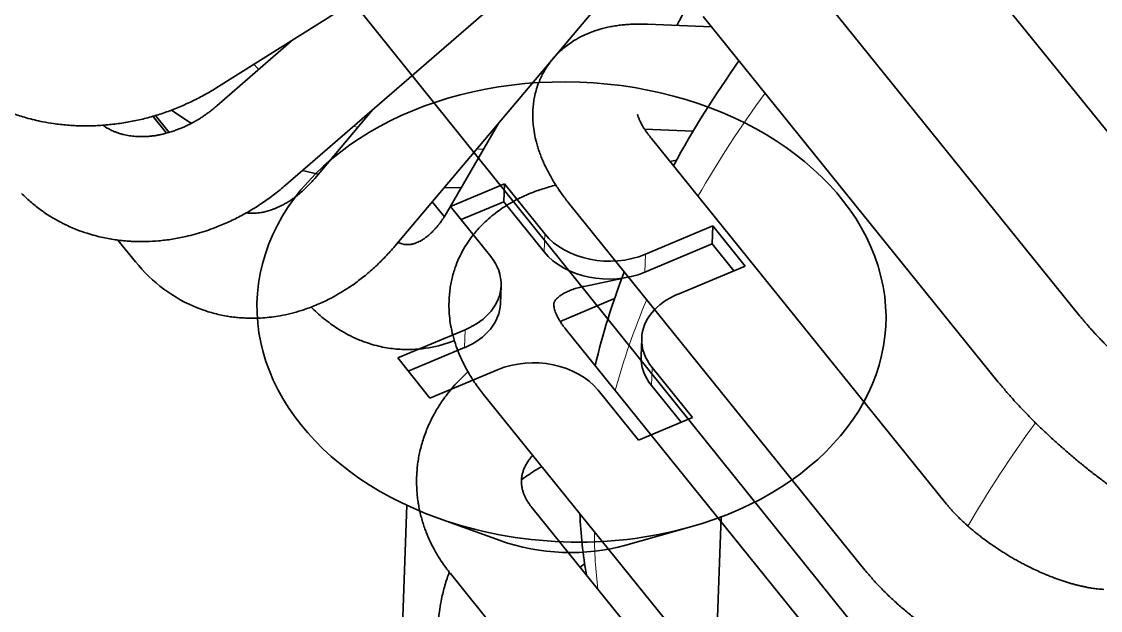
# Model space of a CAD drawing. Extents: x 23 to 417, y 3 to 294.
# Drawn here: x 360.153 to 362.21, y 126.734 to 127.856 of the extents above; entities that cross this region are included whole.
import ezdxf

# ---------------------------------------------------------------- set-up
doc = ezdxf.new("R2010")
doc.units = 0
doc.layers.get('0').update_dxf_attribs({"lineweight": 13})

# ---------------------------------------------------------------- blocks, each defined once
blk = doc.blocks.new('BLOCK4683')
at = {"color": 7, "lineweight": 35}
blk.add_line((88.586, 4.394), (-1.494, 116.384), dxfattribs=at)
blk = doc.blocks.new('BLOCK4689')
at = {"color": 7, "lineweight": 35, "ltscale": 0.013963}
for p, q in [((76.329, 12.637), (75.813, 12.422)), ((78.12, 10.41), (77.605, 10.195))]:
    blk.add_line(p, q, dxfattribs=at)
at = {"color": 7, "lineweight": 35, "ltscale": 0.004269}
for p, q in [((76.322, 12.467), (76.329, 12.637)), ((78.31, 12.065), (78.316, 12.236)), ((76.296, 11.667), (76.289, 11.497)), ((77.638, 11.165), (77.631, 10.994))]:
    blk.add_line(p, q, dxfattribs=at)
at = {"color": 7, "lineweight": 35, "ltscale": 0.015311}
for p, q in [((76.329, 12.637), (76.712, 12.16)), ((76.322, 12.467), (76.706, 11.989)), ((75.813, 12.422), (76.197, 11.944)), ((77.736, 10.887), (78.12, 10.41)), ((77.221, 10.672), (77.605, 10.195))]:
    blk.add_line(p, q, dxfattribs=at)
at = {"color": 7, "lineweight": 35, "ltscale": 0.011053}
blk.add_line((76.322, 12.467), (75.914, 12.296), dxfattribs=at)
at = {"color": 7, "lineweight": 13, "ltscale": 0.004269}
for p, q in [((76.706, 11.989), (76.712, 12.16)), ((77.666, 11.796), (77.672, 11.966)), ((75.948, 11.077), (75.954, 11.247)), ((77.73, 10.717), (77.736, 10.887))]:
    blk.add_line(p, q, dxfattribs=at)
at = {"color": 7, "lineweight": 35, "ltscale": 0.017455}
for p, q in [((78.316, 12.236), (77.672, 11.966)), ((78.31, 12.065), (77.666, 11.796)), ((78.623, 11.854), (77.979, 11.584)), ((75.954, 11.247), (75.31, 10.978)), ((76.261, 10.866), (75.617, 10.596))]:
    blk.add_line(p, q, dxfattribs=at)
at = {"color": 7, "lineweight": 35, "ltscale": 0.012249}
for p, q in [((78.316, 12.236), (78.623, 11.854)), ((75.31, 10.978), (75.617, 10.596))]:
    blk.add_line(p, q, dxfattribs=at)
at = {"color": 7, "lineweight": 35, "ltscale": 0.008215}
blk.add_line((78.31, 12.065), (78.516, 11.809), dxfattribs=at)
at = {"color": 7, "lineweight": 35, "ltscale": 0.014545}
blk.add_line((75.948, 11.077), (75.411, 10.852), dxfattribs=at)
at = {"color": 7, "lineweight": 35, "ltscale": 0.011278}
blk.add_line((77.73, 10.717), (78.013, 10.365), dxfattribs=at)
at = {"color": 7, "lineweight": 35, "ltscale": 0.046484}
for p, q in [((75.398, 9.575), (75.33, 7.716)), ((78.396, 9.465), (78.328, 7.607))]:
    blk.add_line(p, q, dxfattribs=at)
at = {"color": 7, "lineweight": 35, "ltscale": 0.015734}
blk.add_line((76.287, 9.24), (75.695, 9.453), dxfattribs=at)
at = {"color": 7, "lineweight": 35, "ltscale": 0.015743}
blk.add_line((77.486, 9.196), (78.092, 9.365), dxfattribs=at)
at = {"color": 7, "lineweight": 35}
for centre, major_axis, start_param, end_param in [((76.967, 11.416), (-2.998, 0.11), 1.982293, 7.442731), ((77.314, 12.412), (-0.7, 0.026), 0.564224, 2.13502), ((75.596, 11.693), (-0.7, 0.026), 3.141613, 3.705817), ((77.307, 12.241), (-0.7, 0.026), 0.564224, 2.13502), ((75.596, 11.693), (-0.7, 0.026), 2.13502, 3.141613), ((78.337, 11.139), (-0.7, 0.026), 5.276613, 6.283206), ((75.59, 11.522), (-0.7, 0.026), 2.13502, 3.141613), ((78.337, 11.139), (-0.7, 0.026), 0.00002, 0.564224), ((76.62, 10.42), (-0.7, 0.026), 3.705817, 5.276613), ((78.331, 10.968), (-0.7, 0.026), 0.00002, 0.564224), ((76.967, 11.416), (-2.998, 0.11), 1.159545, 1.982293), ((76.923, 10.221), (-1.499, 0.055), 1.159545, 1.982293)]:
    blk.add_ellipse(centre, major_axis=major_axis, ratio=0.730354, start_param=start_param, end_param=end_param, dxfattribs=at)
blk = doc.blocks.new('BLOCK4697')
at = {"color": 7, "lineweight": 35, "ltscale": 0.111987}
for p, q in [((10.802, -39.404), (7.986, -35.92)), ((9.946, -40.426), (7.131, -36.941)), ((9.168, -41.054), (6.353, -37.57)), ((8.675, -42.217), (5.86, -38.733)), ((7.897, -42.845), (5.082, -39.361)), ((7.854, -44.027), (5.038, -40.543)), ((7.076, -44.656), (4.26, -41.172)), ((7.537, -45.734), (4.721, -42.25)), ((6.759, -46.362), (3.944, -42.878))]:
    blk.add_line(p, q, dxfattribs=at)
at = {"color": 7, "lineweight": 35, "ltscale": 0.073979}
blk.add_line((4.214, -36.68), (1.708, -38.254), dxfattribs=at)
at = {"color": 7, "lineweight": 35, "ltscale": 0.074915}
blk.add_line((4.637, -37.217), (2.372, -39.178), dxfattribs=at)
at = {"color": 7, "lineweight": 35, "ltscale": 0.072492}
blk.add_line((5.285, -37.543), (3.414, -39.759), dxfattribs=at)
at = {"color": 7, "lineweight": 35, "ltscale": 0.015297}
blk.add_line((5.823, -37.644), (6.434, -37.671), dxfattribs=at)
at = {"color": 7, "lineweight": 35, "ltscale": 0.000855133}
blk.add_line((6.119, -37.627), (6.102, -37.656), dxfattribs=at)
at = {"color": 7, "lineweight": 35, "ltscale": 0.024224}
blk.add_line((2.449, -37.788), (1.717, -38.422), dxfattribs=at)
at = {"color": 7, "lineweight": 35, "ltscale": 0.021484}
blk.add_line((3.204, -38.457), (2.65, -39.114), dxfattribs=at)
at = {"color": 7, "lineweight": 35, "ltscale": 0.005168}
blk.add_line((1.236, -38.683), (1.106, -38.522), dxfattribs=at)
at = {"color": 7, "lineweight": 35, "ltscale": 0.005177}
blk.add_line((1.262, -38.676), (1.131, -38.515), dxfattribs=at)
at = {"color": 7, "lineweight": 35, "ltscale": 0.024873}
blk.add_line((4.406, -38.584), (3.907, -39.444), dxfattribs=at)
at = {"color": 7, "lineweight": 35, "ltscale": 0.01161}
blk.add_line((5.795, -38.644), (6.259, -38.664), dxfattribs=at)
at = {"color": 7, "lineweight": 35, "ltscale": 0.001603}
blk.add_line((6.037, -38.952), (6.1, -38.939), dxfattribs=at)
at = {"color": 7, "lineweight": 35, "ltscale": 0.003831}
blk.add_line((2.535, -39.037), (2.684, -39.074), dxfattribs=at)
at = {"color": 7, "lineweight": 35, "ltscale": 0.004114}
blk.add_line((3.883, -39.204), (4.047, -39.202), dxfattribs=at)
at = {"color": 7, "lineweight": 35, "ltscale": 0.004572}
blk.add_line((3.886, -39.479), (3.771, -39.336), dxfattribs=at)
at = {"color": 7, "lineweight": 35, "ltscale": 0.006672}
blk.add_line((0.94, -39.909), (0.773, -39.701), dxfattribs=at)
at = {"color": 7, "lineweight": 35, "ltscale": 0.009187}
blk.add_line((5.218, -40.142), (5.577, -40.068), dxfattribs=at)
at = {"color": 7, "lineweight": 35, "ltscale": 0.014107}
blk.add_line((4.989, -40.476), (5.51, -40.258), dxfattribs=at)
at = {"color": 7, "lineweight": 35, "ltscale": 0.001534}
blk.add_line((4.762, -41.89), (4.814, -41.857), dxfattribs=at)
at = {"color": 7, "lineweight": 35, "ltscale": 0.00137}
blk.add_line((5.223, -42.784), (5.18, -42.817), dxfattribs=at)
at = {"color": 7, "lineweight": 35}
for centre, radius, start, end in [((4.232, -36.533), 2.18, 329.9031, 336.3711), ((14.896, -43.82), 10.059, 144.6154, 151.3277), ((3.35, -35.523), 3.594, 234.9084, 238.5454), ((3.54, -39.524), 0.221, 244.507, 266.8526), ((2.067, -39.01), 1.44, 218.5818, 248.4623), ((12.034, -42.487), 6.895, 158.8981, 166.6865), ((3.535, -39.521), 1.223, 267.6843, 291.4268), ((5.973, -43.82), 2.279, 122.1131, 126.3808), ((9.458, -42.149), 4.282, 182.1234, 189.9807)]:
    blk.add_arc(centre, radius, start, end, dxfattribs=at)
at = {"color": 7, "lineweight": 13}
for centre, major_axis, start_param, end_param in [((7.324, -33.421), (-5.444, -4.4), 0.068785, 0.085692), ((12.189, -39.488), (-6.222, -5.028), 5.142233, 5.301975), ((7.324, -33.421), (-5.444, -4.4), 0.334978, 0.343945), ((7.324, -33.421), (-5.444, -4.4), 0.585144, 0.597676), ((12.189, -39.488), (-6.222, -5.028), 5.461531, 5.604132), ((14.749, -42.655), (-6.222, -5.028), 5.137818, 5.298086), ((12.189, -39.488), (-6.222, -5.028), 5.839432, 5.944145)]:
    blk.add_ellipse(centre, major_axis=major_axis, ratio=0.580228, start_param=start_param, end_param=end_param, dxfattribs=at)
at = {"color": 7, "lineweight": 35}
for points, knots in [([(5.823, -37.644), (5.805, -37.644), (5.769, -37.643), (5.715, -37.643), (5.661, -37.645), (5.607, -37.649), (5.553, -37.655), (5.499, -37.663), (5.446, -37.673), (5.383, -37.688), (5.31, -37.711), (5.241, -37.738), (5.171, -37.772), (5.109, -37.808), (5.047, -37.853), (5.01, -37.884), (4.977, -37.914), (4.947, -37.944), (4.908, -37.989), (4.872, -38.037), (4.85, -38.072), (4.84, -38.089)], [0, 0, 0, 0, 0.054306, 0.108252, 0.161875, 0.215227, 0.26989, 0.324388, 0.378788, 0.43316, 0.519368, 0.605774, 0.656897, 0.753223, 0.819868, 0.886807, 0.896975, 0.954938, 1.013038, 1.074411, 1.135844, 1.135844, 1.135844, 1.135844]), ([(-0.968, -37.981), (-0.948, -38.005), (-0.907, -38.053), (-0.846, -38.115), (-0.79, -38.168), (-0.738, -38.211), (-0.687, -38.251), (-0.634, -38.289), (-0.572, -38.33), (-0.503, -38.372), (-0.425, -38.412), (-0.354, -38.446), (-0.288, -38.474), (-0.226, -38.497), (-0.164, -38.518), (-0.096, -38.538), (-0.022, -38.558), (0.064, -38.576), (0.146, -38.59), (0.225, -38.6), (0.291, -38.607), (0.358, -38.611), (0.425, -38.614), (0.492, -38.614), (0.559, -38.612), (0.626, -38.608), (0.693, -38.602), (0.76, -38.595), (0.827, -38.585), (0.893, -38.573), (0.96, -38.56), (1.026, -38.544), (1.091, -38.527), (1.156, -38.508), (1.221, -38.487), (1.284, -38.464), (1.348, -38.439), (1.41, -38.412), (1.471, -38.384), (1.532, -38.354), (1.592, -38.322), (1.651, -38.289), (1.689, -38.266), (1.708, -38.254)], [0, 0, 0, 0, 0.094276, 0.188731, 0.26037, 0.325381, 0.390515, 0.455775, 0.521163, 0.613263, 0.697967, 0.78294, 0.848491, 0.914215, 0.98011, 1.046174, 1.127068, 1.208212, 1.311274, 1.377795, 1.444483, 1.511329, 1.578328, 1.645345, 1.7125, 1.779782, 1.847179, 1.914608, 1.98213, 2.049735, 2.117411, 2.185107, 2.252848, 2.320619, 2.388408, 2.456198, 2.523978, 2.591734, 2.659454, 2.727154, 2.794792, 2.862352, 2.929825, 2.929825, 2.929825, 2.929825]), ([(4.84, -38.089), (4.838, -38.093), (4.826, -38.113), (4.808, -38.15), (4.785, -38.202), (4.765, -38.259), (4.753, -38.306), (4.743, -38.351), (4.736, -38.395), (4.73, -38.454), (4.728, -38.514), (4.73, -38.563), (4.735, -38.62), (4.744, -38.686), (4.758, -38.75), (4.772, -38.802), (4.785, -38.841), (4.801, -38.888), (4.819, -38.933), (4.835, -38.969), (4.852, -39.006), (4.871, -39.044), (4.897, -39.091), (4.924, -39.138), (4.952, -39.183), (4.981, -39.226), (5.012, -39.27), (5.045, -39.315), (5.07, -39.346), (5.082, -39.361)], [0, 0, 0, 0, 0.014043, 0.068469, 0.122856, 0.186054, 0.249071, 0.266064, 0.32447, 0.382674, 0.443653, 0.504383, 0.530149, 0.616548, 0.702748, 0.728218, 0.777194, 0.826189, 0.875353, 0.924619, 0.944278, 0.997644, 1.051311, 1.105321, 1.159707, 1.210679, 1.262022, 1.320414, 1.379349, 1.379349, 1.379349, 1.379349]), ([(0.63, -38.608), (0.636, -38.612), (0.646, -38.619), (0.659, -38.628), (0.674, -38.636), (0.691, -38.646), (0.713, -38.657), (0.737, -38.667), (0.765, -38.678), (0.796, -38.688), (0.827, -38.697), (0.856, -38.703), (0.884, -38.708), (0.912, -38.711), (0.938, -38.714), (0.966, -38.715), (1.004, -38.716), (1.048, -38.715), (1.091, -38.711), (1.124, -38.707), (1.157, -38.701), (1.193, -38.694), (1.233, -38.684), (1.278, -38.671), (1.32, -38.657), (1.358, -38.643), (1.392, -38.629), (1.426, -38.613), (1.46, -38.597), (1.493, -38.579), (1.527, -38.56), (1.56, -38.54), (1.592, -38.518), (1.624, -38.496), (1.656, -38.473), (1.687, -38.448), (1.707, -38.431), (1.717, -38.422)], [0, 0, 0, 0, 0.022054, 0.03673, 0.047358, 0.072855, 0.09646, 0.120526, 0.150634, 0.186683, 0.219184, 0.247995, 0.275307, 0.303275, 0.333731, 0.353405, 0.388124, 0.447494, 0.484052, 0.516492, 0.549572, 0.583285, 0.625928, 0.674668, 0.722024, 0.759259, 0.796063, 0.833315, 0.870981, 0.908989, 0.947335, 0.985995, 1.024931, 1.064079, 1.103427, 1.142939, 1.182579, 1.182579, 1.182579, 1.182579]), ([(5.729, -38.506), (5.729, -38.507), (5.73, -38.51), (5.731, -38.515), (5.733, -38.522), (5.735, -38.53), (5.74, -38.542), (5.744, -38.553), (5.75, -38.565), (5.756, -38.578), (5.765, -38.595), (5.776, -38.615), (5.789, -38.636), (5.804, -38.658), (5.82, -38.681), (5.839, -38.706), (5.853, -38.724), (5.86, -38.733)], [0, 0, 0, 0, 0.0024255, 0.0098825, 0.0143478, 0.0242853, 0.0360544, 0.0509798, 0.061025, 0.0734216, 0.0952374, 0.1183067, 0.1438226, 0.1694311, 0.1966094, 0.2287567, 0.2633637, 0.2633637, 0.2633637, 0.2633637]), ([(-0.145, -39.257), (-0.119, -39.284), (-0.077, -39.323), (-0.017, -39.373), (0.031, -39.41), (0.081, -39.445), (0.12, -39.47), (0.161, -39.495), (0.205, -39.52), (0.263, -39.55), (0.322, -39.578), (0.394, -39.608), (0.472, -39.635), (0.556, -39.66), (0.629, -39.677), (0.698, -39.691), (0.763, -39.701), (0.829, -39.708), (0.885, -39.713), (0.957, -39.716), (1.045, -39.716), (1.143, -39.711), (1.225, -39.702), (1.29, -39.693), (1.356, -39.681), (1.429, -39.666), (1.509, -39.646), (1.595, -39.62), (1.672, -39.594), (1.74, -39.567), (1.802, -39.541), (1.863, -39.513), (1.924, -39.483), (1.983, -39.451), (2.042, -39.417), (2.1, -39.382), (2.156, -39.344), (2.212, -39.305), (2.266, -39.265), (2.32, -39.222), (2.354, -39.193), (2.372, -39.178)], [0, 0, 0, 0, 0.111715, 0.172367, 0.233062, 0.293776, 0.354512, 0.373669, 0.439072, 0.504538, 0.570072, 0.635679, 0.737712, 0.817783, 0.898019, 0.963583, 1.029276, 1.095101, 1.161063, 1.197483, 1.311155, 1.425288, 1.491496, 1.557868, 1.624401, 1.691092, 1.781898, 1.872985, 1.958696, 2.025829, 2.093105, 2.160514, 2.228051, 2.295604, 2.363268, 2.43103, 2.498881, 2.566752, 2.634688, 2.702679, 2.770711, 2.770711, 2.770711, 2.770711]), ([(1.997, -39.442), (2.003, -39.443), (2.015, -39.444), (2.034, -39.446), (2.055, -39.446), (2.08, -39.445), (2.108, -39.443), (2.14, -39.439), (2.177, -39.432), (2.21, -39.423), (2.238, -39.413), (2.261, -39.405), (2.287, -39.395), (2.313, -39.383), (2.343, -39.368), (2.378, -39.348), (2.414, -39.327), (2.445, -39.305), (2.471, -39.286), (2.498, -39.265), (2.524, -39.243), (2.55, -39.219), (2.576, -39.195), (2.601, -39.169), (2.626, -39.142), (2.642, -39.124), (2.65, -39.114)], [0, 0, 0, 0, 0.0186475, 0.0369695, 0.0557348, 0.0827221, 0.1120558, 0.1416698, 0.1786368, 0.223346, 0.2440703, 0.2691983, 0.2970185, 0.3254616, 0.354742, 0.398063, 0.4475214, 0.4790284, 0.5118387, 0.5455117, 0.579872, 0.6149002, 0.650475, 0.6866453, 0.7233809, 0.7606565, 0.7606565, 0.7606565, 0.7606565]), ([(4.949, -39.178), (4.928, -39.183), (4.886, -39.194), (4.825, -39.213), (4.765, -39.233), (4.707, -39.255), (4.651, -39.279), (4.593, -39.307), (4.529, -39.341), (4.46, -39.382), (4.389, -39.431), (4.323, -39.484), (4.259, -39.541), (4.207, -39.597), (4.156, -39.657), (4.107, -39.725), (4.057, -39.808), (4.014, -39.896), (3.992, -39.956), (3.982, -39.987)], [0, 0, 0, 0, 0.064706, 0.129138, 0.192563, 0.253978, 0.315183, 0.376145, 0.4458, 0.533029, 0.61528, 0.704207, 0.788336, 0.872228, 0.932923, 1.024087, 1.125585, 1.221845, 1.318061, 1.318061, 1.318061, 1.318061]), ([(3.528, -39.744), (3.534, -39.744), (3.542, -39.744), (3.555, -39.743), (3.566, -39.742), (3.577, -39.74), (3.588, -39.738), (3.599, -39.735), (3.611, -39.731), (3.625, -39.725), (3.64, -39.719), (3.655, -39.711), (3.67, -39.703), (3.685, -39.693), (3.705, -39.68), (3.728, -39.662), (3.75, -39.643), (3.77, -39.625), (3.786, -39.608), (3.803, -39.589), (3.821, -39.568), (3.84, -39.545), (3.86, -39.518), (3.883, -39.484), (3.898, -39.459), (3.907, -39.444)], [0, 0, 0, 0, 0.0162929, 0.0267432, 0.0375336, 0.0488208, 0.0607055, 0.0717929, 0.0835117, 0.0989996, 0.1156718, 0.1319771, 0.1494165, 0.1672397, 0.1861811, 0.2194101, 0.2557327, 0.2745576, 0.2994371, 0.3254712, 0.3526557, 0.3809801, 0.4160424, 0.4526356, 0.5040557, 0.5040557, 0.5040557, 0.5040557]), ([(1.538, -40.35), (1.545, -40.352), (1.572, -40.363), (1.619, -40.379), (1.681, -40.397), (1.744, -40.413), (1.794, -40.423), (1.842, -40.431), (1.889, -40.437), (1.947, -40.442), (2.005, -40.445), (2.075, -40.446), (2.152, -40.444), (2.238, -40.435), (2.327, -40.422), (2.424, -40.401), (2.506, -40.378), (2.575, -40.355), (2.63, -40.335), (2.69, -40.31), (2.749, -40.283), (2.817, -40.249), (2.893, -40.206), (2.967, -40.16), (3.029, -40.117), (3.081, -40.078), (3.133, -40.038), (3.183, -39.995), (3.232, -39.951), (3.28, -39.905), (3.326, -39.858), (3.371, -39.809), (3.4, -39.776), (3.414, -39.759)], [0, 0, 0, 0, 0.022164, 0.08659, 0.151048, 0.21552, 0.280019, 0.303936, 0.362306, 0.42072, 0.479186, 0.537704, 0.628989, 0.712058, 0.79531, 0.900919, 1.006899, 1.053281, 1.117775, 1.182439, 1.247278, 1.312293, 1.410996, 1.510131, 1.573003, 1.638414, 1.704024, 1.769826, 1.835819, 1.901815, 1.967992, 2.034342, 2.100855, 2.100855, 2.100855, 2.100855]), ([(3.982, -39.987), (3.975, -40.007), (3.964, -40.047), (3.95, -40.106), (3.94, -40.166), (3.933, -40.228), (3.93, -40.292), (3.93, -40.364), (3.936, -40.445), (3.946, -40.514), (3.961, -40.587), (3.982, -40.665), (4.009, -40.741), (4.039, -40.816), (4.073, -40.888), (4.115, -40.963), (4.152, -41.023), (4.184, -41.072), (4.22, -41.121), (4.247, -41.155), (4.26, -41.172)], [0, 0, 0, 0, 0.06361, 0.123296, 0.182985, 0.246558, 0.310127, 0.373778, 0.463498, 0.553283, 0.582677, 0.687641, 0.792911, 0.826644, 0.928474, 1.030877, 1.085894, 1.141116, 1.205237, 1.269695, 1.269695, 1.269695, 1.269695]), ([(5.218, -40.142), (5.208, -40.144), (5.189, -40.149), (5.161, -40.156), (5.135, -40.163), (5.111, -40.171), (5.089, -40.179), (5.069, -40.188), (5.051, -40.196), (5.032, -40.206), (5.013, -40.216), (4.995, -40.228), (4.98, -40.239), (4.968, -40.249), (4.958, -40.258), (4.951, -40.266), (4.945, -40.272), (4.941, -40.279), (4.937, -40.285), (4.935, -40.29), (4.934, -40.293), (4.933, -40.295)], [0, 0, 0, 0, 0.0298097, 0.0582455, 0.0852663, 0.1107931, 0.1340717, 0.1558978, 0.1762891, 0.1952469, 0.2197289, 0.2404401, 0.2585281, 0.2758315, 0.2885878, 0.29924, 0.3056938, 0.3148384, 0.3219733, 0.3275714, 0.3324958, 0.3324958, 0.3324958, 0.3324958]), ([(4.933, -40.295), (4.933, -40.296), (4.932, -40.298), (4.931, -40.302), (4.931, -40.305), (4.93, -40.31), (4.93, -40.315), (4.93, -40.323), (4.931, -40.333), (4.932, -40.343), (4.935, -40.356), (4.939, -40.373), (4.946, -40.391), (4.954, -40.411), (4.965, -40.434), (4.979, -40.459), (4.993, -40.481), (5.005, -40.5), (5.021, -40.521), (5.032, -40.536), (5.038, -40.543)], [0, 0, 0, 0, 0.0033987, 0.0067811, 0.010519, 0.0150948, 0.0204915, 0.0268605, 0.037861, 0.0515948, 0.0567152, 0.0778307, 0.1035816, 0.1128034, 0.1436029, 0.1789441, 0.1996512, 0.2216426, 0.2485719, 0.2771124, 0.2771124, 0.2771124, 0.2771124]), ([(2.616, -40.34), (2.634, -40.358), (2.672, -40.395), (2.735, -40.449), (2.801, -40.499), (2.872, -40.548), (2.949, -40.593), (3.024, -40.631), (3.1, -40.663), (3.174, -40.689), (3.255, -40.712), (3.334, -40.728), (3.409, -40.738), (3.46, -40.742), (3.485, -40.743)], [0, 0, 0, 0, 0.0746388, 0.159965, 0.2480296, 0.3243199, 0.4177889, 0.5154996, 0.5763016, 0.663772, 0.7536181, 0.8279496, 0.9043274, 0.9807612, 0.9807612, 0.9807612, 0.9807612]), ([(9.946, -40.426), (9.954, -40.435), (9.97, -40.455), (9.995, -40.484), (10.021, -40.515), (10.048, -40.545), (10.076, -40.576), (10.106, -40.608), (10.136, -40.64), (10.167, -40.672), (10.199, -40.705), (10.232, -40.737), (10.265, -40.77), (10.3, -40.802), (10.335, -40.835), (10.37, -40.868), (10.406, -40.9), (10.443, -40.932), (10.48, -40.964), (10.517, -40.996), (10.554, -41.028), (10.592, -41.059), (10.63, -41.089), (10.668, -41.119), (10.706, -41.149), (10.744, -41.178), (10.782, -41.206), (10.82, -41.234), (10.858, -41.261), (10.895, -41.287), (10.932, -41.312), (10.969, -41.337), (11.005, -41.36), (11.04, -41.383), (11.075, -41.405), (11.109, -41.425), (11.143, -41.445), (11.177, -41.465), (11.213, -41.485), (11.253, -41.506), (11.289, -41.524), (11.322, -41.539), (11.347, -41.551), (11.371, -41.561), (11.386, -41.567), (11.393, -41.57)], [0, 0, 0, 0, 0.037381, 0.076067, 0.115986, 0.15705, 0.199152, 0.242238, 0.286235, 0.331065, 0.376631, 0.422877, 0.469727, 0.517108, 0.564929, 0.613129, 0.661633, 0.710365, 0.759245, 0.808203, 0.857165, 0.906053, 0.954798, 1.003321, 1.051545, 1.099395, 1.146811, 1.193702, 1.239993, 1.28561, 1.330497, 1.374555, 1.417708, 1.459884, 1.501026, 1.541029, 1.579806, 1.617283, 1.660875, 1.70225, 1.752511, 1.782263, 1.810087, 1.835876, 1.859507, 1.859507, 1.859507, 1.859507]), ([(4.111, -40.956), (4.084, -40.98), (4.036, -41.027), (3.97, -41.098), (3.916, -41.164), (3.871, -41.226), (3.834, -41.282), (3.801, -41.336), (3.771, -41.392), (3.742, -41.45), (3.717, -41.51), (3.693, -41.572), (3.673, -41.635), (3.657, -41.697), (3.643, -41.759), (3.633, -41.819), (3.626, -41.88), (3.623, -41.927), (3.622, -41.953), (3.622, -41.958)], [0, 0, 0, 0, 0.109739, 0.200195, 0.29104, 0.365741, 0.429497, 0.49304, 0.556475, 0.619818, 0.685941, 0.752142, 0.818274, 0.884476, 0.945784, 1.007064, 1.068335, 1.129806, 1.146554, 1.146554, 1.146554, 1.146554]), ([(9.168, -41.054), (9.179, -41.067), (9.201, -41.094), (9.234, -41.133), (9.268, -41.173), (9.303, -41.212), (9.339, -41.252), (9.376, -41.292), (9.414, -41.331), (9.452, -41.371), (9.491, -41.411), (9.531, -41.451), (9.572, -41.49), (9.613, -41.529), (9.655, -41.568), (9.697, -41.607), (9.74, -41.646), (9.784, -41.685), (9.827, -41.723), (9.872, -41.76), (9.916, -41.798), (9.961, -41.834), (10.006, -41.871), (10.051, -41.907), (10.097, -41.942), (10.143, -41.977), (10.188, -42.011), (10.234, -42.044), (10.28, -42.077), (10.325, -42.109), (10.371, -42.14), (10.417, -42.171), (10.462, -42.2), (10.507, -42.229), (10.552, -42.257), (10.597, -42.284), (10.641, -42.31), (10.689, -42.337), (10.739, -42.365), (10.797, -42.396), (10.851, -42.423), (10.903, -42.447), (10.945, -42.466), (10.988, -42.485), (11.016, -42.496), (11.03, -42.501)], [0, 0, 0, 0, 0.050832, 0.102404, 0.154685, 0.207657, 0.261213, 0.315396, 0.370162, 0.425474, 0.481258, 0.5375, 0.594154, 0.651172, 0.708492, 0.766076, 0.823873, 0.881831, 0.939894, 0.998012, 1.056132, 1.114201, 1.172168, 1.229978, 1.287579, 1.34492, 1.401962, 1.458643, 1.514916, 1.570734, 1.626082, 1.680888, 1.735114, 1.788715, 1.841733, 1.894063, 1.945685, 1.996569, 2.057372, 2.117061, 2.193091, 2.240566, 2.28733, 2.333412, 2.378858, 2.378858, 2.378858, 2.378858]), ([(4.729, -41.752), (4.721, -41.76), (4.709, -41.775), (4.693, -41.797), (4.68, -41.815), (4.67, -41.832), (4.66, -41.849), (4.652, -41.866), (4.645, -41.882), (4.639, -41.899), (4.634, -41.915), (4.629, -41.93), (4.626, -41.945), (4.624, -41.959), (4.622, -41.974), (4.621, -41.984), (4.621, -41.99), (4.621, -41.992)], [0, 0, 0, 0, 0.0333392, 0.0594926, 0.0805573, 0.1005051, 0.1195708, 0.137808, 0.1560063, 0.1735657, 0.190453, 0.2068281, 0.2215875, 0.2360175, 0.2502099, 0.2644584, 0.2683061, 0.2683061, 0.2683061, 0.2683061]), ([(3.622, -41.958), (3.621, -41.978), (3.621, -42.018), (3.623, -42.077), (3.628, -42.136), (3.633, -42.183), (3.641, -42.229), (3.649, -42.274), (3.663, -42.33), (3.678, -42.386), (3.695, -42.437), (3.719, -42.501), (3.752, -42.579), (3.801, -42.671), (3.85, -42.752), (3.899, -42.821), (3.928, -42.859), (3.944, -42.878)], [0, 0, 0, 0, 0.0592844, 0.1185928, 0.1779052, 0.2372347, 0.2603246, 0.3178248, 0.3753633, 0.4329482, 0.4905809, 0.5362773, 0.6396226, 0.7432435, 0.8497993, 0.9226924, 0.9958008, 0.9958008, 0.9958008, 0.9958008]), ([(4.621, -41.992), (4.621, -41.996), (4.621, -42.005), (4.621, -42.019), (4.622, -42.033), (4.624, -42.044), (4.626, -42.055), (4.628, -42.066), (4.631, -42.08), (4.635, -42.094), (4.64, -42.108), (4.646, -42.126), (4.656, -42.149), (4.671, -42.178), (4.688, -42.204), (4.705, -42.229), (4.716, -42.243), (4.721, -42.25)], [0, 0, 0, 0, 0.0135291, 0.027106, 0.0408743, 0.0549035, 0.0604301, 0.0744629, 0.0889014, 0.10381, 0.1192634, 0.1318891, 0.1619131, 0.1942075, 0.2298372, 0.255695, 0.2828592, 0.2828592, 0.2828592, 0.2828592]), ([(8.675, -42.217), (8.682, -42.225), (8.696, -42.242), (8.718, -42.267), (8.742, -42.293), (8.766, -42.319), (8.793, -42.346), (8.82, -42.373), (8.849, -42.399), (8.878, -42.426), (8.909, -42.453), (8.942, -42.48), (8.975, -42.507), (9.003, -42.529), (9.041, -42.558), (9.089, -42.592), (9.144, -42.63), (9.191, -42.661), (9.229, -42.685), (9.268, -42.709), (9.307, -42.732), (9.347, -42.754), (9.387, -42.776), (9.427, -42.797), (9.474, -42.821), (9.528, -42.846), (9.582, -42.871), (9.628, -42.89), (9.667, -42.906), (9.707, -42.921), (9.746, -42.935), (9.784, -42.948), (9.822, -42.961), (9.859, -42.972), (9.896, -42.982), (9.931, -42.991), (9.966, -42.999), (10, -43.006), (10.032, -43.013), (10.07, -43.019), (10.107, -43.024), (10.144, -43.027), (10.164, -43.028), (10.174, -43.029)], [0, 0, 0, 0, 0.032228, 0.06584, 0.10077, 0.136945, 0.174156, 0.212453, 0.251754, 0.291995, 0.333006, 0.374805, 0.417312, 0.460455, 0.482823, 0.559682, 0.637749, 0.68292, 0.728289, 0.773786, 0.819339, 0.864877, 0.910327, 0.955618, 1.000679, 1.068557, 1.135475, 1.177228, 1.220107, 1.262319, 1.303791, 1.344441, 1.384293, 1.423173, 1.461013, 1.497737, 1.533393, 1.567771, 1.600795, 1.632399, 1.682303, 1.714057, 1.743405, 1.743405, 1.743405, 1.743405]), ([(3.934, -42.866), (3.926, -42.886), (3.911, -42.927), (3.891, -42.99), (3.874, -43.055), (3.856, -43.13), (3.842, -43.213), (3.831, -43.3), (3.826, -43.388), (3.826, -43.484), (3.831, -43.574), (3.841, -43.652), (3.852, -43.715), (3.865, -43.781), (3.883, -43.846), (3.898, -43.894), (3.907, -43.921), (3.909, -43.927)], [0, 0, 0, 0, 0.063141, 0.131082, 0.198124, 0.265031, 0.363232, 0.448943, 0.528215, 0.626967, 0.738275, 0.798008, 0.863525, 0.930556, 0.997464, 1.065619, 1.083476, 1.083476, 1.083476, 1.083476]), ([(7.897, -42.845), (7.909, -42.86), (7.933, -42.889), (7.97, -42.931), (8.008, -42.973), (8.047, -43.015), (8.088, -43.056), (8.13, -43.096), (8.172, -43.136), (8.216, -43.175), (8.261, -43.214), (8.306, -43.253), (8.353, -43.29), (8.393, -43.321), (8.445, -43.361), (8.511, -43.409), (8.586, -43.46), (8.65, -43.502), (8.702, -43.535), (8.755, -43.567), (8.808, -43.598), (8.861, -43.628), (8.915, -43.658), (8.97, -43.686), (9.034, -43.719), (9.108, -43.754), (9.182, -43.787), (9.247, -43.815), (9.302, -43.837), (9.357, -43.858), (9.413, -43.878), (9.469, -43.898), (9.525, -43.916), (9.581, -43.932), (9.637, -43.948), (9.692, -43.962), (9.748, -43.975), (9.803, -43.987), (9.858, -43.998), (9.926, -44.009), (9.996, -44.018), (10.068, -44.025), (10.11, -44.027), (10.131, -44.028)], [0, 0, 0, 0, 0.05577, 0.112046, 0.168819, 0.226082, 0.283656, 0.341695, 0.400188, 0.459108, 0.518351, 0.57797, 0.637945, 0.698244, 0.72931, 0.835234, 0.941803, 1.003133, 1.064574, 1.126085, 1.187627, 1.249162, 1.310648, 1.372047, 1.433317, 1.526117, 1.618409, 1.676492, 1.736661, 1.796491, 1.855954, 1.915028, 1.973776, 2.032087, 2.089937, 2.147314, 2.20439, 2.260972, 2.317056, 2.372636, 2.465553, 2.528891, 2.591661, 2.591661, 2.591661, 2.591661])]:
    blk.add_open_spline(points, degree=3, knots=knots, dxfattribs=at)

msp = doc.modelspace()

# ---------------------------------------------------------------- block references
at = {"lineweight": 0, "xscale": 0.2, "yscale": 0.2, "zscale": 0.2}
for name, p in [('BLOCK4683', (346.0547, 123.301)), ('BLOCK4689', (345.8082, 125.0191)), ('BLOCK4697', (360.182, 135.3796))]:
    msp.add_blockref(name, p, dxfattribs=at)

doc.saveas('drawing.dxf')
